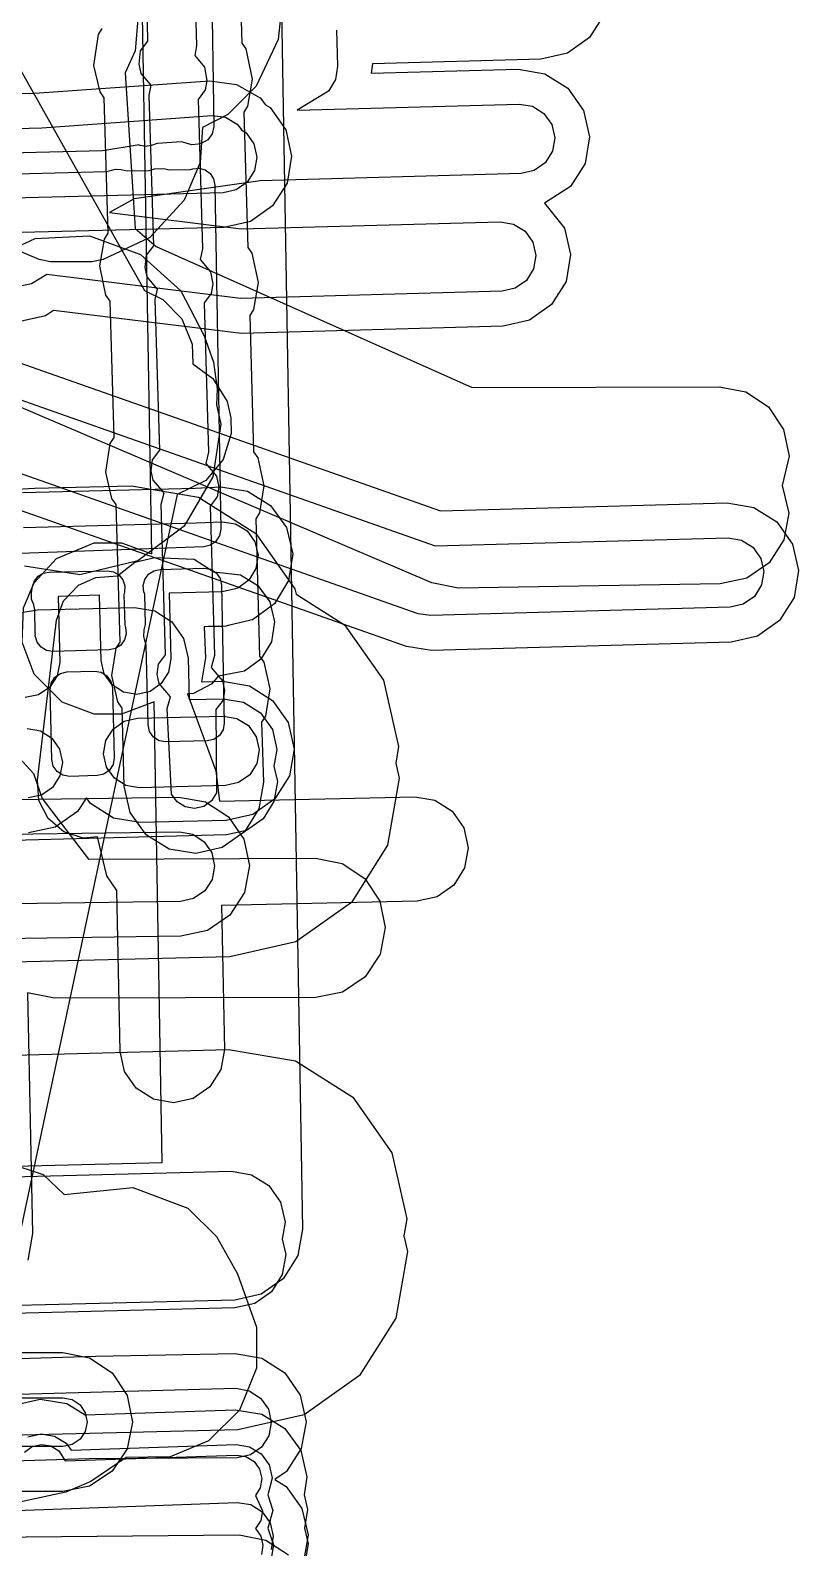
# Model space of a CAD drawing. Header units: metres. Extents: x 17722 to 17999, y 13535 to 15917.
# Drawn here: x 17837.23 to 17859.31, y 15174.22 to 15217.83 of the extents above; entities that cross this region are included whole.
import ezdxf

# ---------------------------------------------------------------- set-up
doc = ezdxf.new("R2010")
doc.units = ezdxf.units.M
doc.layers.add('AI_GREENING_EXCLUSIONS', color=1, linetype='Continuous')
doc.layers.add('AI_GREENING_LAWN', color=82, linetype='Continuous')

msp = doc.modelspace()

# ---------------------------------------------------------------- linework, layer by layer
at = {"layer": 'AI_GREENING_EXCLUSIONS'}
for points in [[(17843.063, 15298.501), (17845.054, 15183.374), (17844.92, 15182.619), (17844.493, 15181.95), (17843.865, 15181.511), (17843.103, 15181.34), (17831.415, 15181.052), (17768.933, 15181.172)], [(17768.941, 15185.172), (17831.396, 15185.052), (17841.019, 15185.289), (17840.788, 15198.538), (17840.788, 15198.538), (17839.851, 15198.183), (17839.059, 15198.183), (17838.142, 15198.524), (17837.336, 15199.33), (17836.995, 15200.247), (17837.034, 15201.233), (17837.336, 15201.956), (17837.983, 15202.655), (17839.059, 15203.103), (17839.851, 15203.103), (17840.715, 15202.784), (17839.063, 15298.423)], [(17816.922, 15252.308), (17840.511, 15210.358), (17841.038, 15210.095), (17841.585, 15209.539), (17841.878, 15208.816), (17841.895, 15208.248), (17842.472, 15207.83), (17842.881, 15207.166), (17842.994, 15206.692), (17842.997, 15206.246), (17842.768, 15205.5), (17842.271, 15204.898), (17841.447, 15204.492), (17832.408, 15162.053)], [(17816.922, 15252.308), (17840.511, 15210.358), (17841.038, 15210.095), (17841.585, 15209.539), (17841.878, 15208.816), (17841.895, 15208.248), (17842.472, 15207.83), (17842.881, 15207.166), (17842.994, 15206.692), (17842.997, 15206.246), (17842.768, 15205.5), (17842.271, 15204.898), (17841.447, 15204.492), (17832.408, 15162.053)], [(17841.881, 15221.692), (17842.006, 15217.397), (17841.952, 15217.114), (17842.236, 15216.772), (17842.301, 15216.39), (17842.255, 15216.12), (17842.051, 15215.847), (17842.177, 15211.551), (17842.11, 15211.248), (17842.408, 15210.894), (17842.471, 15210.545), (17842.426, 15210.275), (17842.222, 15210.002), (17842.347, 15205.706), (17842.268, 15205.383), (17842.579, 15205.016), (17842.642, 15204.7), (17842.596, 15204.43), (17842.392, 15204.157), (17842.518, 15199.861), (17842.426, 15199.517), (17842.751, 15199.137), (17842.812, 15198.871), (17842.767, 15198.585), (17842.563, 15198.312), (17842.58, 15195.92), (17842.434, 15195.688), (17842.212, 15195.53), (17841.946, 15195.469), (17841.676, 15195.515), (17841.445, 15195.66), (17841.287, 15195.882), (17841.162, 15198.338), (17841.254, 15198.682), (17841.254, 15198.682), (17840.929, 15199.062), (17840.868, 15199.328), (17840.913, 15199.614), (17841.116, 15199.887), (17840.99, 15204.216), (17841.07, 15204.54), (17840.758, 15204.907), (17840.697, 15205.173), (17840.741, 15205.492), (17840.945, 15205.766), (17840.819, 15210.095), (17840.885, 15210.398), (17840.588, 15210.752), (17840.527, 15211.018), (17840.57, 15211.371), (17840.773, 15211.644), (17840.647, 15215.973), (17840.701, 15216.256), (17840.417, 15216.597), (17840.356, 15216.863), (17840.398, 15217.249), (17840.602, 15217.522), (17840.519, 15222.111)], [(17843.192, 15221.331), (17843.305, 15217.47), (17843.422, 15217.305), (17843.6, 15216.428), (17843.47, 15215.658), (17843.362, 15215.486), (17843.476, 15211.592), (17843.594, 15211.426), (17843.771, 15210.583), (17843.641, 15209.813), (17843.533, 15209.641), (17843.643, 15205.72), (17843.765, 15205.548), (17843.941, 15204.738), (17843.811, 15203.968), (17843.704, 15203.796), (17843.809, 15199.85), (17843.937, 15199.67), (17844.111, 15198.909), (17843.982, 15198.123), (17843.874, 15197.951), (17843.924, 15196.227), (17843.795, 15195.458), (17843.38, 15194.796), (17842.744, 15194.344), (17841.984, 15194.17), (17841.214, 15194.299), (17840.553, 15194.714), (17840.101, 15195.35), (17839.926, 15196.11), (17839.926, 15196.11), (17839.871, 15198.35), (17839.743, 15198.53), (17839.568, 15199.29), (17839.698, 15200.076), (17839.805, 15200.248), (17839.695, 15204.202), (17839.572, 15204.375), (17839.398, 15205.135), (17839.526, 15205.955), (17839.634, 15206.127), (17839.519, 15210.054), (17839.402, 15210.22), (17839.225, 15211.063), (17839.355, 15211.833), (17839.462, 15212.005), (17839.349, 15215.899), (17839.231, 15216.065), (17839.057, 15216.825), (17839.183, 15217.711), (17839.291, 15217.883)], [(17840.339, 15218.386), (17840.244, 15217.244), (17839.953, 15216.616), (17840.238, 15212.142), (17840.846, 15211.618), (17849.93, 15207.566), (17857.025, 15207.591), (17857.791, 15207.442), (17858.441, 15207.01), (17858.877, 15206.363), (17859.032, 15205.598), (17858.831, 15204.754), (17859.022, 15203.954), (17858.882, 15203.186), (17858.46, 15202.53), (17857.818, 15202.086), (17857.055, 15201.921), (17849.527, 15201.797), (17848.763, 15201.957), (17836.449, 15207.213)], [(17844.413, 15218.2), (17844.348, 15217.575), (17843.717, 15216.228), (17842.907, 15215.418), (17842.171, 15215.043), (17842.106, 15214.038), (17841.653, 15212.955), (17840.665, 15211.881), (17839.318, 15211.251), (17838.996, 15211.185), (17837.809, 15211.185), (17837.486, 15211.251), (17836.403, 15211.704)], [(17853.715, 15218.287), (17853.3, 15217.627), (17852.664, 15217.175), (17851.903, 15217.002), (17847.059, 15216.867), (17847.021, 15216.599), (17851.245, 15216.717), (17852.014, 15216.586), (17852.675, 15216.17), (17853.127, 15215.534), (17853.3, 15214.773), (17853.169, 15214.004), (17852.754, 15213.343), (17852.004, 15212.866), (17852.582, 15212.15), (17852.756, 15211.389), (17852.625, 15210.62), (17852.209, 15209.959), (17851.573, 15209.508), (17850.812, 15209.334), (17843.298, 15209.125), (17837.898, 15209.782), (17837.663, 15209.633), (17836.932, 15209.468)], [(17846.025, 15217.838), (17846.06, 15216.803), (17845.997, 15216.418), (17845.792, 15216.086), (17844.895, 15215.539), (17851.273, 15215.717), (17851.658, 15215.652), (17851.988, 15215.444), (17852.214, 15215.126), (17852.3, 15214.745), (17852.235, 15214.361), (17852.027, 15214.03), (17851.709, 15213.805), (17851.329, 15213.718), (17843.83, 15213.509), (17840.216, 15212.99), (17839.505, 15212.603), (17843.291, 15212.126), (17850.729, 15212.333), (17851.113, 15212.268), (17851.444, 15212.06), (17851.669, 15211.742), (17851.756, 15211.361), (17851.691, 15210.977), (17851.483, 15210.646), (17851.165, 15210.421), (17850.784, 15210.334), (17843.27, 15210.125), (17837.7, 15210.814), (17837.264, 15210.55), (17836.898, 15210.467)], [(17828.171, 15215.786), (17837.343, 15216.024), (17842.383, 15216.384), (17843.157, 15216.282), (17843.833, 15215.892), (17843.982, 15215.698), (17844.116, 15215.613), (17844.566, 15214.976), (17844.738, 15214.215), (17844.606, 15213.446), (17844.189, 15212.786), (17843.552, 15212.336), (17842.791, 15212.164), (17836.971, 15212.022)], [(17828.197, 15214.787), (17837.559, 15215.029), (17842.449, 15215.386), (17842.836, 15215.335), (17843.174, 15215.14), (17843.31, 15214.962), (17843.428, 15214.888), (17843.653, 15214.569), (17843.739, 15214.189), (17843.672, 15213.804), (17843.464, 15213.474), (17843.145, 15213.249), (17842.765, 15213.163), (17835.939, 15212.987)], [(17836.812, 15211.589), (17837.369, 15211.851), (17838.928, 15211.924), (17840.396, 15211.395), (17841.55, 15210.345), (17842.228, 15209.052), (17842.49, 15208.297), (17842.599, 15207.531), (17842.582, 15207.068), (17842.702, 15206.514), (17842.474, 15205.003), (17841.645, 15203.587), (17840.317, 15202.588), (17838.648, 15202.18), (17837.064, 15202.434)], [(17835.174, 15208.895), (17849.019, 15204.02), (17857.253, 15204.249), (17858.023, 15204.118), (17858.683, 15203.703), (17859.135, 15203.066), (17859.308, 15202.306), (17859.178, 15201.536), (17858.762, 15200.876), (17858.126, 15200.424), (17857.365, 15200.251), (17848.76, 15200.011), (17848.04, 15200.124), (17835.275, 15204.618)], [(17834.191, 15208.181), (17848.862, 15203.015), (17857.281, 15203.249), (17857.666, 15203.184), (17857.996, 15202.976), (17858.222, 15202.658), (17858.309, 15202.278), (17858.243, 15201.893), (17858.036, 15201.563), (17857.717, 15201.337), (17857.337, 15201.25), (17848.732, 15201.011), (17848.372, 15201.067), (17834.241, 15206.043)], [(17836.837, 15204.65), (17837.343, 15204.673), (17840.134, 15204.745), (17842.057, 15204.414), (17843.707, 15203.372), (17844.832, 15201.779), (17844.866, 15201.628), (17846.255, 15200.751), (17847.381, 15199.157), (17847.811, 15197.254), (17847.728, 15196.773), (17847.827, 15196.337), (17847.496, 15194.414), (17846.454, 15192.764), (17844.861, 15191.639), (17842.958, 15191.209), (17836.341, 15191.037)], [(17837.002, 15204.547), (17841.967, 15204.676), (17842.699, 15204.711), (17843.469, 15204.588), (17844.134, 15204.179), (17844.592, 15203.547), (17844.774, 15202.788), (17844.651, 15202.018), (17844.242, 15201.353), (17843.61, 15200.895), (17843.547, 15200.88), (17843.53, 15200.868), (17842.91, 15200.728), (17842.851, 15200.713), (17842.847, 15200.713), (17842.768, 15200.695), (17842.348, 15200.697), (17842.227, 15200.694), (17842.263, 15199.798), (17842.144, 15199.108), (17842.755, 15199.124), (17843.524, 15198.992), (17844.184, 15198.575), (17844.634, 15197.938), (17844.806, 15197.177), (17844.674, 15196.408), (17844.257, 15195.748), (17843.62, 15195.298), (17842.858, 15195.126), (17840.385, 15195.061), (17839.616, 15195.194), (17838.956, 15195.61), (17838.839, 15195.776), (17838.583, 15195.379), (17837.94, 15194.936), (17837.177, 15194.773)], [(17837.028, 15203.548), (17842.002, 15203.677), (17842.737, 15203.711), (17843.122, 15203.65), (17843.455, 15203.446), (17843.684, 15203.13), (17843.774, 15202.75), (17843.713, 15202.365), (17843.509, 15202.032), (17843.193, 15201.803), (17843.135, 15201.79), (17843.123, 15201.781), (17842.742, 15201.695), (17841.215, 15201.656), (17841.264, 15199.773), (17841.197, 15199.388), (17840.989, 15199.058), (17840.67, 15198.833), (17840.29, 15198.747), (17839.905, 15198.813), (17839.575, 15199.021), (17839.35, 15199.34), (17839.264, 15199.721), (17839.219, 15201.601), (17838.029, 15201.563), (17838.073, 15199.662), (17838, 15199.279), (17837.785, 15198.953), (17837.462, 15198.734), (17837.08, 15198.656)], [(17836.434, 15201.013), (17837.434, 15201.174), (17840.225, 15201.246), (17840.802, 15201.147), (17841.297, 15200.834), (17841.634, 15200.356), (17841.763, 15199.785), (17841.794, 15198.599), (17842.774, 15198.624), (17843.351, 15198.525), (17843.845, 15198.213), (17844.183, 15197.735), (17844.312, 15197.164), (17844.229, 15196.683), (17844.328, 15196.246), (17844.229, 15195.669), (17843.916, 15195.174), (17843.438, 15194.837), (17842.867, 15194.708), (17832.769, 15194.446)], [(17837.133, 15197.772), (17837.517, 15197.702), (17837.844, 15197.49), (17838.066, 15197.169), (17838.148, 15196.787), (17838.077, 15196.403), (17837.865, 15196.076), (17837.544, 15195.854), (17837.163, 15195.772)], [(17836.812, 15197.034), (17837.316, 15196.47), (17837.564, 15195.76), (17838.902, 15194.016), (17845.423, 15194.037), (17846.189, 15193.887), (17846.839, 15193.456), (17847.275, 15192.808), (17847.429, 15192.043), (17847.279, 15191.277), (17846.848, 15190.627), (17846.2, 15190.192), (17845.436, 15190.037), (17837.925, 15190.013), (17837.149, 15190.169), (17837.293, 15183.254), (17837.156, 15182.486)], [(17835.421, 15195.711), (17841.497, 15195.797), (17842.265, 15195.655), (17842.92, 15195.231), (17843.362, 15194.588), (17843.525, 15193.825), (17843.384, 15193.057), (17842.959, 15192.403), (17842.317, 15191.96), (17841.554, 15191.797), (17835.147, 15191.707)], [(17834.485, 15194.698), (17841.511, 15194.797), (17841.895, 15194.726), (17842.222, 15194.514), (17842.444, 15194.192), (17842.525, 15193.811), (17842.455, 15193.427), (17842.242, 15193.1), (17841.921, 15192.878), (17841.54, 15192.797), (17833.987, 15192.69)], [(17836.396, 15188.372), (17842.921, 15188.541), (17844.844, 15188.211), (17846.493, 15187.169), (17847.619, 15185.575), (17848.049, 15183.673), (17847.965, 15183.184), (17848.065, 15182.738), (17847.733, 15180.815), (17846.69, 15179.166), (17845.096, 15178.042), (17843.193, 15177.613), (17831.17, 15177.31)], [(17836.549, 15185.297), (17837.599, 15184.945), (17838.2, 15184.377), (17840.174, 15184.572), (17841.752, 15183.981), (17842.581, 15183.163), (17843.177, 15182.094), (17843.723, 15180.559), (17843.726, 15179.385), (17843.235, 15178.177), (17842.344, 15177.291), (17841.25, 15176.829), (17839.986, 15176.811), (17838.964, 15176.125), (17838.248, 15175.816), (17836.56, 15175.451)], [(17832.97, 15184.783), (17843.012, 15185.043), (17843.588, 15184.943), (17844.083, 15184.631), (17844.421, 15184.153), (17844.55, 15183.582), (17844.466, 15183.094), (17844.566, 15182.649), (17844.467, 15182.073), (17844.154, 15181.578), (17843.676, 15181.241), (17843.105, 15181.112), (17831.082, 15180.809)], [(17827.076, 15179.366), (17839.108, 15179.727), (17843.113, 15179.803), (17843.882, 15179.665), (17844.538, 15179.244), (17844.984, 15178.603), (17845.151, 15177.841), (17845.013, 15177.073), (17844.592, 15176.416), (17844.256, 15176.182), (17844.576, 15175.983), (17845.03, 15175.349), (17845.208, 15174.589), (17845.081, 15173.819)], [(17831.856, 15179.832), (17838.161, 15179.832), (17838.926, 15179.68), (17839.575, 15179.247), (17840.008, 15178.598), (17840.161, 15177.832), (17840.008, 15177.067), (17839.575, 15176.418), (17838.926, 15175.985), (17838.161, 15175.832), (17832.978, 15175.832)], [(17827.106, 15178.367), (17843.132, 15178.803), (17843.516, 15178.734), (17843.845, 15178.523), (17844.068, 15178.203), (17844.151, 15177.822), (17844.082, 15177.438), (17843.872, 15177.109), (17843.551, 15176.886), (17843.17, 15176.803), (17838.921, 15176.771), (17827.986, 15176.442)], [(17831.856, 15178.532), (17838.161, 15178.532), (17838.428, 15178.479), (17838.656, 15178.327), (17838.807, 15178.1), (17838.861, 15177.832), (17838.807, 15177.564), (17838.656, 15177.337), (17838.428, 15177.186), (17838.161, 15177.132), (17832.249, 15177.132)], [(17836.746, 15178.314), (17837.506, 15178.492), (17838.276, 15178.365), (17838.805, 15178.036), (17843.111, 15178.184), (17843.881, 15178.058), (17844.544, 15177.647), (17845, 15177.013), (17845.178, 15176.254), (17845.095, 15175.745), (17845.195, 15175.321), (17845.107, 15174.786), (17845.212, 15174.328), (17845.083, 15173.559)], [(17837.159, 15177.403), (17837.539, 15177.492), (17837.924, 15177.429), (17838.256, 15177.223), (17838.4, 15177.021), (17843.145, 15177.184), (17843.53, 15177.121), (17843.862, 15176.916), (17844.09, 15176.599), (17844.179, 15176.219), (17844.056, 15175.737), (17844.195, 15175.287), (17844.055, 15174.778), (17844.213, 15174.299), (17844.148, 15173.914)], [(17837.061, 15176.971), (17837.283, 15177.13), (17837.549, 15177.192), (17837.819, 15177.148), (17838.051, 15177.004), (17838.225, 15176.715), (17843.156, 15176.885), (17843.425, 15176.841), (17843.657, 15176.697), (17843.817, 15176.475), (17843.879, 15176.209), (17843.835, 15175.94), (17843.702, 15175.725), (17843.896, 15175.277), (17843.851, 15175.007), (17843.7, 15174.77), (17843.852, 15174.556), (17843.913, 15174.29), (17843.867, 15174.021)], [(17825.609, 15173.931), (17826.749, 15174.568), (17828.328, 15174.983), (17843.176, 15175.523), (17843.561, 15175.459), (17843.892, 15175.253), (17844.119, 15174.936), (17844.208, 15174.556), (17844.145, 15174.171)], [(17834.03, 15174.505), (17843.225, 15174.587), (17843.992, 15174.441), (17844.644, 15174.013)]]:
    msp.add_lwpolyline(points, dxfattribs=at)
for points in [[(17837.975, 15200.885), (17838.18, 15201.433), (17838.613, 15201.885), (17839.112, 15202.103), (17839.731, 15202.155), (17840.232, 15202.546), (17840.801, 15202.683), (17841.937, 15202.631), (17842.503, 15202.266), (17843.268, 15202.183), (17843.767, 15201.877), (17844.111, 15201.404), (17844.248, 15200.835), (17844.157, 15200.257), (17843.852, 15199.758), (17843.379, 15199.413), (17842.625, 15199.269), (17842.439, 15199.048), (17841.92, 15198.778), (17841.745, 15198.763), (17842.56, 15196.546), (17842.66, 15195.676), (17848.277, 15195.804), (17848.854, 15195.703), (17849.348, 15195.389), (17849.684, 15194.91), (17849.811, 15194.339), (17849.71, 15193.762), (17849.396, 15193.268), (17848.917, 15192.932), (17848.346, 15192.805), (17842.722, 15192.677), (17842.808, 15188.542), (17842.705, 15187.965), (17842.39, 15187.472), (17841.911, 15187.137), (17841.339, 15187.011), (17840.763, 15187.113), (17840.27, 15187.428), (17839.934, 15187.908), (17839.808, 15188.479), (17839.712, 15193.114), (17839.422, 15193.528), (17839.157, 15194.649), (17838.743, 15194.616), (17838.186, 15194.797), (17837.741, 15195.177), (17837.475, 15195.698), (17837.429, 15196.282), (17837.975, 15200.885)], [(17843.806, 15197.151), (17843.74, 15196.766), (17843.532, 15196.436), (17843.213, 15196.211), (17842.832, 15196.125), (17840.359, 15196.061), (17839.975, 15196.127), (17839.645, 15196.336), (17839.42, 15196.654), (17839.334, 15197.035), (17839.4, 15197.419), (17839.608, 15197.749), (17839.927, 15197.974), (17840.308, 15198.06), (17842.781, 15198.125), (17843.165, 15198.058), (17843.495, 15197.85), (17843.72, 15197.531), (17843.806, 15197.151)]]:
    msp.add_lwpolyline(points, close=True, dxfattribs=at)
at = {"layer": 'AI_GREENING_LAWN'}
for points in [[(17842.364, 15223.784), (17842.501, 15215.075), (17842.457, 15214.861), (17842.326, 15214.687), (17842.134, 15214.585), (17842.054, 15214.563), (17841.87, 15214.548), (17841.71, 15214.595), (17841.569, 15214.625), (17840.871, 15214.579), (17840.714, 15214.524), (17840.526, 15214.496), (17840.405, 15214.525), (17840.403, 15214.519), (17840.332, 15214.539), (17840.296, 15214.538), (17839.373, 15214.381), (17839.302, 15214.374), (17833.963, 15214.236)], [(17834.243, 15213.643), (17839.42, 15213.777), (17839.573, 15213.814), (17839.573, 15213.814), (17839.672, 15213.843), (17839.841, 15213.833), (17840.008, 15213.794), (17840.644, 15213.81), (17840.798, 15213.857), (17841.066, 15213.864), (17841.221, 15213.825), (17841.83, 15213.839), (17841.895, 15213.858), (17842.076, 15213.874), (17842.251, 15213.824), (17842.396, 15213.716), (17842.493, 15213.562), (17842.529, 15213.384), (17842.698, 15203.5), (17842.664, 15203.31), (17842.561, 15203.147), (17842.404, 15203.036), (17842.216, 15202.992), (17829.814, 15202.535)]]:
    msp.add_lwpolyline(points, dxfattribs=at)
for points in [[(17837.453, 15202.142), (17837.601, 15202.231), (17837.77, 15202.264), (17839.437, 15202.302), (17839.616, 15202.273), (17839.774, 15202.181), (17839.888, 15202.039), (17839.944, 15201.866), (17839.934, 15201.684), (17839.917, 15201.614), (17839.939, 15200.744), (17839.961, 15200.671), (17839.981, 15200.49), (17839.935, 15200.313), (17839.828, 15200.165), (17839.675, 15200.065), (17839.496, 15200.027), (17837.878, 15199.983), (17837.695, 15200.013), (17837.536, 15200.107), (17837.421, 15200.252), (17837.368, 15200.429), (17837.372, 15200.485), (17837.366, 15200.485), (17837.361, 15201.191), (17837.325, 15201.317), (17837.324, 15201.319), (17837.259, 15201.485), (17837.257, 15201.662), (17837.288, 15201.846), (17837.345, 15202.009), (17837.453, 15202.142)], [(17842.684, 15202.08), (17842.726, 15201.888), (17842.8, 15197.921), (17842.766, 15197.73), (17842.661, 15197.566), (17842.502, 15197.455), (17842.313, 15197.412), (17841.125, 15197.381), (17840.933, 15197.414), (17840.768, 15197.519), (17840.656, 15197.678), (17840.613, 15197.868), (17840.553, 15200.164), (17840.505, 15200.337), (17840.511, 15200.339), (17840.487, 15200.412), (17840.497, 15200.599), (17840.536, 15200.759), (17840.514, 15201.63), (17840.494, 15201.697), (17840.474, 15201.878), (17840.521, 15202.054), (17840.628, 15202.201), (17840.78, 15202.301), (17840.957, 15202.339), (17842.211, 15202.379), (17842.404, 15202.346), (17842.571, 15202.241), (17842.684, 15202.08)], [(17839.585, 15198.929), (17839.637, 15196.925), (17839.604, 15196.732), (17839.499, 15196.568), (17839.34, 15196.455), (17839.15, 15196.412), (17838.358, 15196.391), (17838.166, 15196.425), (17838.001, 15196.529), (17837.888, 15196.688), (17837.845, 15196.878), (17837.793, 15198.882), (17837.827, 15199.075), (17837.931, 15199.24), (17838.09, 15199.352), (17838.28, 15199.395), (17839.072, 15199.416), (17839.264, 15199.383), (17839.429, 15199.278), (17839.542, 15199.119), (17839.585, 15198.929)]]:
    msp.add_lwpolyline(points, close=True, dxfattribs=at)

doc.saveas('drawing.dxf')
